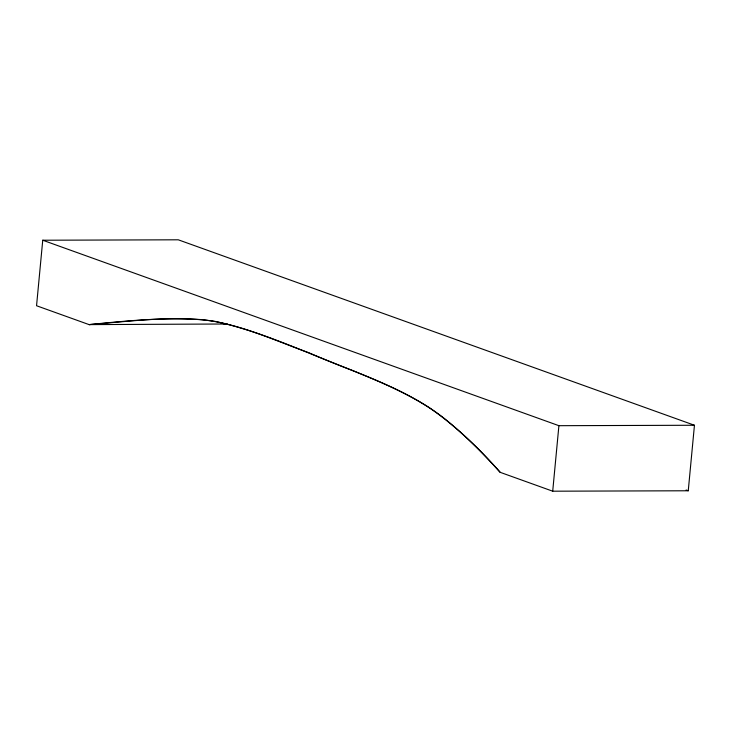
<?xml version="1.0" encoding="UTF-8"?>
<svg xmlns="http://www.w3.org/2000/svg" width="731" height="731" viewBox="0 0 731 731"><rect width="100%" height="100%" fill="white"/><g stroke="black" fill="none" stroke-linecap="round" stroke-linejoin="round"><path stroke-width="1.1" d="M500.178 472.327C483.328 453.183 465.09 435.347 445.298 419.256C417.556 397.198 384.643 383.656 352.132 370.334C306.865 353.155 262.703 331.728 215.17 321.393C173.247 315.225 130.959 321.348 89.081 324.61C126.49 320.854 164.073 317.062 201.701 319.63C239.119 323.614 273.458 340.016 308.482 352.598C349.098 370.279 392.072 383.601 429.517 407.807C455.952 425.954 478.787 448.569 500.178 472.327L552.709 491.195L688.255 490.775L694.45 425.259L178.291 239.805L42.745 240.225L36.55 305.741L89.081 324.61L226.902 323.997M552.709 491.195L558.904 425.689L42.745 240.225M226.893 323.979L224.627 324.189L222.489 323.422M558.904 425.689L694.45 425.259M686.117 489.998L688.255 490.775"/></g></svg>
